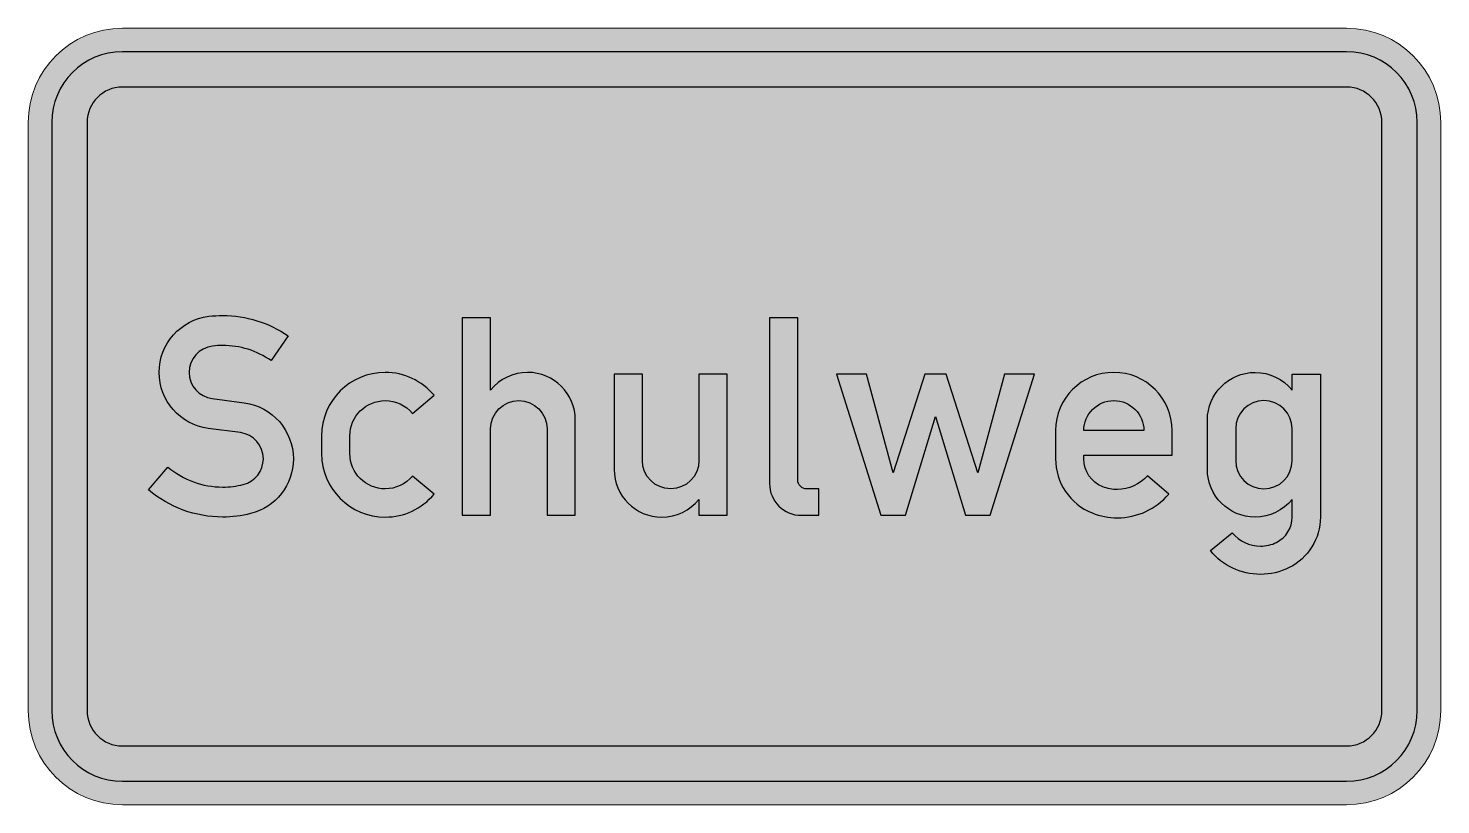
# Model space of a CAD drawing. Header units: centimetres. Extents: x 0 to 60, y 0 to 33.
import ezdxf

# ---------------------------------------------------------------- set-up
doc = ezdxf.new("R2010")
doc.units = ezdxf.units.CM
doc.header["$MEASUREMENT"] = 0
doc.layers.add('Ebene 1', color=7, linetype='Continuous')

msp = doc.modelspace()

# ---------------------------------------------------------------- hatches: boundary and pattern name
at = {"layer": 'Ebene 1', "true_color": 0xfefefe}
h = msp.add_hatch(color=7, dxfattribs=at)
edge = h.paths.add_edge_path()
edge.add_spline(control_points=[(4, 0), (1.78975, 0), (0, 1.78975), (0, 4), (0, 4), (0, 29), (0, 29), (0, 31.21025), (1.78975, 33), (4, 33), (4, 33), (56, 33), (56, 33), (58.21025, 33), (60, 31.21025), (60, 29), (60, 29), (60, 4), (60, 4), (60, 1.78975), (58.21025, 0), (56, 0), (56, 0), (4, 0), (4, 0)], knot_values=[0, 0, 0, 0, 0.125, 0.125, 0.125, 0.25, 0.25, 0.25, 0.375, 0.375, 0.375, 0.5, 0.5, 0.5, 0.625, 0.625, 0.625, 0.75, 0.75, 0.75, 0.875, 0.875, 0.875, 1, 1, 1, 1], degree=3, periodic=1)
at = {"layer": 'Ebene 1', "true_color": 0x2b2a29}
h = msp.add_hatch(color=250, dxfattribs=at)
edge = h.paths.add_edge_path()
edge.add_spline(control_points=[(4, 1), (2.34231, 1), (1, 2.34231), (1, 4), (1, 4), (1, 29), (1, 29), (1, 30.65769), (2.34231, 32), (4, 32), (4, 32), (56, 32), (56, 32), (57.65769, 32), (59, 30.65769), (59, 29), (59, 29), (59, 4), (59, 4), (59, 2.34231), (57.65769, 1), (56, 1), (56, 1), (4, 1), (4, 1)], knot_values=[0, 0, 0, 0, 0.125, 0.125, 0.125, 0.25, 0.25, 0.25, 0.375, 0.375, 0.375, 0.5, 0.5, 0.5, 0.625, 0.625, 0.625, 0.75, 0.75, 0.75, 0.875, 0.875, 0.875, 1, 1, 1, 1], degree=3, periodic=1)
at = {"layer": 'Ebene 1', "true_color": 0xfefefe}
h = msp.add_hatch(color=7, dxfattribs=at)
edge = h.paths.add_edge_path()
edge.add_spline(control_points=[(4, 2.5), (3.17116, 2.5), (2.5, 3.17116), (2.5, 4), (2.5, 4), (2.5, 29), (2.5, 29), (2.5, 29.82884), (3.17116, 30.5), (4, 30.5), (4, 30.5), (56, 30.5), (56, 30.5), (56.82884, 30.5), (57.5, 29.82884), (57.5, 29), (57.5, 29), (57.5, 4), (57.5, 4), (57.5, 3.17116), (56.82884, 2.5), (56, 2.5), (56, 2.5), (4, 2.5), (4, 2.5)], knot_values=[0, 0, 0, 0, 0.125, 0.125, 0.125, 0.25, 0.25, 0.25, 0.375, 0.375, 0.375, 0.5, 0.5, 0.5, 0.625, 0.625, 0.625, 0.75, 0.75, 0.75, 0.875, 0.875, 0.875, 1, 1, 1, 1], degree=3, periodic=1)
at = {"layer": 'Ebene 1', "true_color": 0x2b2a29}
h = msp.add_hatch(color=250, dxfattribs=at)
edge = h.paths.add_edge_path()
edge.add_spline(control_points=[(7.81367, 17.25972), (7.25434, 17.33381), (6.8364, 17.81076), (6.8364, 18.37499), (6.8364, 18.94395), (7.26119, 19.42335), (7.82603, 19.49181), (7.9705, 19.50932), (8.11587, 19.5181), (8.2614, 19.5181), (8.99421, 19.5181), (9.70975, 19.29558), (10.31332, 18.87998), (10.31332, 18.87998), (11.0364, 19.93011), (11.0364, 19.93011), (10.22014, 20.49216), (9.25245, 20.7931), (8.2614, 20.7931), (8.06459, 20.7931), (7.86799, 20.78123), (7.67261, 20.75754), (6.46763, 20.61149), (5.5614, 19.58877), (5.5614, 18.37499), (5.56139, 17.17131), (6.453, 16.15382), (7.64625, 15.99576), (7.64625, 15.99576), (9.00912, 15.81524), (9.00912, 15.81524), (9.56846, 15.74115), (9.9864, 15.2642), (9.9864, 14.69998), (9.9864, 14.18376), (9.63506, 13.73378), (9.13424, 13.60857), (8.84878, 13.53721), (8.55565, 13.50113), (8.26139, 13.50113), (7.4096, 13.50113), (6.58542, 13.80325), (5.93543, 14.35377), (5.93543, 14.35377), (5.1114, 13.38085), (5.1114, 13.38085), (5.99166, 12.63529), (7.10783, 12.22614), (8.26139, 12.22613), (8.65989, 12.22613), (9.05688, 12.275), (9.44347, 12.37164), (10.51188, 12.63874), (11.2614, 13.5987), (11.2614, 14.69998), (11.2614, 15.90366), (10.36979, 16.92115), (9.17654, 17.07921), (9.17654, 17.07921), (7.81367, 17.25972), (7.81367, 17.25972)], knot_values=[0, 0, 0, 0, 0.05, 0.05, 0.05, 0.1, 0.1, 0.1, 0.15, 0.15, 0.15, 0.2, 0.2, 0.2, 0.25, 0.25, 0.25, 0.3, 0.3, 0.3, 0.35, 0.35, 0.35, 0.4, 0.4, 0.4, 0.45, 0.45, 0.45, 0.5, 0.5, 0.5, 0.55, 0.55, 0.55, 0.6, 0.6, 0.6, 0.65, 0.65, 0.65, 0.7, 0.7, 0.7, 0.75, 0.75, 0.75, 0.8, 0.8, 0.8, 0.85, 0.85, 0.85, 0.9, 0.9, 0.9, 0.95, 0.95, 0.95, 1, 1, 1, 1], degree=3, periodic=1)
h = msp.add_hatch(color=250, dxfattribs=at)
edge = h.paths.add_edge_path()
edge.add_spline(control_points=[(19.6385, 20.69999), (19.6385, 20.69999), (19.6385, 17.62278), (19.6385, 17.62278), (20.02295, 18.09851), (20.60184, 18.37499), (21.2135, 18.37499), (22.33187, 18.37499), (23.2385, 17.46836), (23.2385, 16.34999), (23.2385, 16.34999), (23.2385, 12.29999), (23.2385, 12.29999), (23.2385, 12.29999), (22.0385, 12.29999), (22.0385, 12.29999), (22.0385, 12.29999), (22.0385, 15.97499), (22.0385, 15.97499), (22.0385, 16.63773), (21.50124, 17.17499), (20.8385, 17.17499), (20.17576, 17.17499), (19.6385, 16.63773), (19.6385, 15.97499), (19.6385, 15.97499), (19.6385, 12.29999), (19.6385, 12.29999), (19.6385, 12.29999), (18.4385, 12.29999), (18.4385, 12.29999), (18.4385, 12.29999), (18.4385, 20.69999), (18.4385, 20.69999), (18.4385, 20.69999), (19.6385, 20.69999), (19.6385, 20.69999)], knot_values=[0, 0, 0, 0, 0.08333333, 0.08333333, 0.08333333, 0.16666667, 0.16666667, 0.16666667, 0.25, 0.25, 0.25, 0.33333333, 0.33333333, 0.33333333, 0.41666667, 0.41666667, 0.41666667, 0.5, 0.5, 0.5, 0.58333333, 0.58333333, 0.58333333, 0.66666667, 0.66666667, 0.66666667, 0.75, 0.75, 0.75, 0.83333333, 0.83333333, 0.83333333, 0.91666667, 0.91666667, 0.91666667, 1, 1, 1, 1], degree=3, periodic=1)
h = msp.add_hatch(color=250, dxfattribs=at)
edge = h.paths.add_edge_path()
edge.add_spline(control_points=[(32.8385, 12.29999), (32.09291, 12.29999), (31.4885, 12.9044), (31.4885, 13.64999), (31.4885, 13.64999), (31.4885, 20.69999), (31.4885, 20.69999), (31.4885, 20.69999), (32.6885, 20.69999), (32.6885, 20.69999), (32.6885, 20.69999), (32.6885, 13.79999), (32.6885, 13.79999), (32.6885, 13.59288), (32.85639, 13.42499), (33.0635, 13.42499), (33.0635, 13.42499), (33.5885, 13.42499), (33.5885, 13.42499), (33.5885, 13.42499), (33.5885, 12.29999), (33.5885, 12.29999), (33.5885, 12.29999), (32.8385, 12.29999), (32.8385, 12.29999)], knot_values=[0, 0, 0, 0, 0.125, 0.125, 0.125, 0.25, 0.25, 0.25, 0.375, 0.375, 0.375, 0.5, 0.5, 0.5, 0.625, 0.625, 0.625, 0.75, 0.75, 0.75, 0.875, 0.875, 0.875, 1, 1, 1, 1], degree=3, periodic=1)
h = msp.add_hatch(color=250, dxfattribs=at)
edge = h.paths.add_edge_path()
edge.add_spline(control_points=[(12.4614, 15.67499), (12.4614, 17.16615), (13.67023, 18.37499), (15.1614, 18.37499), (15.9643, 18.37499), (16.72554, 18.01765), (17.2385, 17.39998), (17.2385, 17.39998), (16.31534, 16.63332), (16.31534, 16.63332), (16.03037, 16.97647), (15.60745, 17.17499), (15.1614, 17.17499), (14.33297, 17.17499), (13.6614, 16.50341), (13.6614, 15.67499), (13.6614, 15.67499), (13.6614, 14.92499), (13.6614, 14.92499), (13.66139, 14.09656), (14.33297, 13.42499), (15.16139, 13.42499), (15.60745, 13.42499), (16.03037, 13.6235), (16.31534, 13.96665), (16.31534, 13.96665), (17.23847, 13.19999), (17.23847, 13.19999), (16.72554, 12.58232), (15.9643, 12.22499), (15.16139, 12.22499), (13.67023, 12.225), (12.4614, 13.43381), (12.4614, 14.92498), (12.4614, 14.92498), (12.4614, 15.67499), (12.4614, 15.67499)], knot_values=[0, 0, 0, 0, 0.08333333, 0.08333333, 0.08333333, 0.16666667, 0.16666667, 0.16666667, 0.25, 0.25, 0.25, 0.33333333, 0.33333333, 0.33333333, 0.41666667, 0.41666667, 0.41666667, 0.5, 0.5, 0.5, 0.58333333, 0.58333333, 0.58333333, 0.66666667, 0.66666667, 0.66666667, 0.75, 0.75, 0.75, 0.83333333, 0.83333333, 0.83333333, 0.91666667, 0.91666667, 0.91666667, 1, 1, 1, 1], degree=3, periodic=1)
h = msp.add_hatch(color=250, dxfattribs=at)
edge = h.paths.add_edge_path()
edge.add_spline(control_points=[(28.4885, 12.97719), (28.10404, 12.50145), (27.52516, 12.22499), (26.9135, 12.22499), (25.79513, 12.225), (24.8885, 13.13161), (24.8885, 14.24999), (24.8885, 14.24999), (24.8885, 18.29999), (24.8885, 18.29999), (24.8885, 18.29999), (26.0885, 18.29999), (26.0885, 18.29999), (26.0885, 18.29999), (26.0885, 14.62499), (26.0885, 14.62499), (26.0885, 13.96224), (26.62576, 13.42499), (27.2885, 13.42499), (27.95124, 13.42499), (28.4885, 13.96224), (28.4885, 14.62498), (28.4885, 14.62498), (28.4885, 18.29999), (28.4885, 18.29999), (28.4885, 18.29999), (29.6885, 18.29999), (29.6885, 18.29999), (29.6885, 18.29999), (29.6885, 12.29999), (29.6885, 12.29999), (29.6885, 12.29999), (28.4885, 12.29999), (28.4885, 12.29999), (28.4885, 12.29999), (28.4885, 12.97719), (28.4885, 12.97719)], knot_values=[0, 0, 0, 0, 0.08333333, 0.08333333, 0.08333333, 0.16666667, 0.16666667, 0.16666667, 0.25, 0.25, 0.25, 0.33333333, 0.33333333, 0.33333333, 0.41666667, 0.41666667, 0.41666667, 0.5, 0.5, 0.5, 0.58333333, 0.58333333, 0.58333333, 0.66666667, 0.66666667, 0.66666667, 0.75, 0.75, 0.75, 0.83333333, 0.83333333, 0.83333333, 0.91666667, 0.91666667, 0.91666667, 1, 1, 1, 1], degree=3, periodic=1)
h = msp.add_hatch(color=250, dxfattribs=at)
edge = h.paths.add_edge_path()
edge.add_spline(control_points=[(34.3385, 18.29999), (34.3385, 18.29999), (35.6135, 18.29999), (35.6135, 18.29999), (35.6135, 18.29999), (36.7385, 14.09999), (36.7385, 14.09999), (36.7385, 14.09999), (38.0885, 18.29999), (38.0885, 18.29999), (38.0885, 18.29999), (38.9885, 18.29999), (38.9885, 18.29999), (38.9885, 18.29999), (40.3385, 14.09999), (40.3385, 14.09999), (40.3385, 14.09999), (41.4635, 18.29999), (41.4635, 18.29999), (41.4635, 18.29999), (42.7385, 18.29999), (42.7385, 18.29999), (42.7385, 18.29999), (40.8635, 12.29999), (40.8635, 12.29999), (40.8635, 12.29999), (39.8135, 12.29999), (39.8135, 12.29999), (39.8135, 12.29999), (38.5385, 16.49999), (38.5385, 16.49999), (38.5385, 16.49999), (37.2635, 12.29999), (37.2635, 12.29999), (37.2635, 12.29999), (36.2135, 12.29999), (36.2135, 12.29999), (36.2135, 12.29999), (34.3385, 18.29999), (34.3385, 18.29999)], knot_values=[0, 0, 0, 0, 0.07692308, 0.07692308, 0.07692308, 0.15384615, 0.15384615, 0.15384615, 0.23076923, 0.23076923, 0.23076923, 0.30769231, 0.30769231, 0.30769231, 0.38461538, 0.38461538, 0.38461538, 0.46153846, 0.46153846, 0.46153846, 0.53846154, 0.53846154, 0.53846154, 0.61538462, 0.61538462, 0.61538462, 0.69230769, 0.69230769, 0.69230769, 0.76923077, 0.76923077, 0.76923077, 0.84615385, 0.84615385, 0.84615385, 0.92307692, 0.92307692, 0.92307692, 1, 1, 1, 1], degree=3, periodic=1)
h = msp.add_hatch(color=250, dxfattribs=at)
edge = h.paths.add_edge_path()
edge.add_spline(control_points=[(45.63998, 13.51617), (45.83829, 13.43685), (46.04991, 13.3961), (46.2635, 13.3961), (46.75322, 13.3961), (47.21853, 13.60992), (47.53748, 13.98153), (47.53748, 13.98153), (48.44807, 13.19998), (48.44807, 13.19998), (47.90115, 12.56275), (47.10326, 12.1961), (46.2635, 12.1961), (45.89725, 12.19611), (45.53436, 12.26598), (45.19431, 12.402), (44.25465, 12.77787), (43.6385, 13.68795), (43.6385, 14.69999), (43.6385, 14.69999), (43.6385, 15.89999), (43.6385, 15.89999), (43.6385, 17.26689), (44.74659, 18.37499), (46.1135, 18.37499), (47.48041, 18.37499), (48.5885, 17.26689), (48.5885, 15.89999), (48.5885, 15.89999), (48.5885, 14.84999), (48.5885, 14.84999), (48.5885, 14.84999), (44.8385, 14.84999), (44.8385, 14.84999), (44.8385, 14.84999), (44.8385, 14.69999), (44.8385, 14.69999), (44.8385, 14.17863), (45.15591, 13.7098), (45.63998, 13.51617)], knot_values=[0, 0, 0, 0, 0.07692308, 0.07692308, 0.07692308, 0.15384615, 0.15384615, 0.15384615, 0.23076923, 0.23076923, 0.23076923, 0.30769231, 0.30769231, 0.30769231, 0.38461538, 0.38461538, 0.38461538, 0.46153846, 0.46153846, 0.46153846, 0.53846154, 0.53846154, 0.53846154, 0.61538462, 0.61538462, 0.61538462, 0.69230769, 0.69230769, 0.69230769, 0.76923077, 0.76923077, 0.76923077, 0.84615385, 0.84615385, 0.84615385, 0.92307692, 0.92307692, 0.92307692, 1, 1, 1, 1], degree=3, periodic=1)
h = msp.add_hatch(color=250, dxfattribs=at)
edge = h.paths.add_edge_path()
edge.add_spline(control_points=[(52.3385, 9.78958), (52.76316, 9.78958), (53.18198, 9.88845), (53.56181, 10.07837), (54.3749, 10.4849), (54.8885, 11.31593), (54.8885, 12.22499), (54.8885, 12.22499), (54.8885, 18.29999), (54.8885, 18.29999), (54.8885, 18.29999), (53.6885, 18.29999), (53.6885, 18.29999), (53.6885, 18.29999), (53.6885, 17.62277), (53.6885, 17.62277), (53.30405, 18.09851), (52.72516, 18.37499), (52.1135, 18.37499), (50.99513, 18.37499), (50.0885, 17.46836), (50.0885, 16.34999), (50.0885, 16.34999), (50.0885, 14.24999), (50.0885, 14.24999), (50.0885, 13.13161), (50.99513, 12.22499), (52.1135, 12.22499), (52.72516, 12.22499), (53.30405, 12.50145), (53.6885, 12.97719), (53.6885, 12.97719), (53.6885, 12.22499), (53.6885, 12.22499), (53.6885, 11.77046), (53.4317, 11.35495), (53.02516, 11.15168), (52.81196, 11.04508), (52.57687, 10.98958), (52.3385, 10.98958), (51.87616, 10.98958), (51.43844, 11.19791), (51.14688, 11.55674), (51.14688, 11.55674), (50.21557, 10.79999), (50.21557, 10.79999), (50.735, 10.16074), (51.51482, 9.78958), (52.3385, 9.78958)], knot_values=[0, 0, 0, 0, 0.0625, 0.0625, 0.0625, 0.125, 0.125, 0.125, 0.1875, 0.1875, 0.1875, 0.25, 0.25, 0.25, 0.3125, 0.3125, 0.3125, 0.375, 0.375, 0.375, 0.4375, 0.4375, 0.4375, 0.5, 0.5, 0.5, 0.5625, 0.5625, 0.5625, 0.625, 0.625, 0.625, 0.6875, 0.6875, 0.6875, 0.75, 0.75, 0.75, 0.8125, 0.8125, 0.8125, 0.875, 0.875, 0.875, 0.9375, 0.9375, 0.9375, 1, 1, 1, 1], degree=3, periodic=1)
h = msp.add_hatch(color=250, dxfattribs=at)
edge = h.paths.add_edge_path()
edge.add_spline(control_points=[(46.1135, 17.17499), (45.40933, 17.17499), (44.8385, 16.60415), (44.8385, 15.89999), (44.8385, 15.89999), (47.3885, 15.89999), (47.3885, 15.89999), (47.3885, 16.60415), (46.81766, 17.17499), (46.1135, 17.17499)], knot_values=[0, 0, 0, 0, 0.33333333, 0.33333333, 0.33333333, 0.66666667, 0.66666667, 0.66666667, 1, 1, 1, 1], degree=3, periodic=1)
h = msp.add_hatch(color=250, dxfattribs=at)
edge = h.paths.add_edge_path()
edge.add_spline(control_points=[(51.2885, 15.97499), (51.2885, 16.63772), (51.82576, 17.17499), (52.4885, 17.17499), (53.15124, 17.17499), (53.6885, 16.63772), (53.6885, 15.97499), (53.6885, 15.97499), (53.6885, 14.62499), (53.6885, 14.62499), (53.6885, 13.96224), (53.15124, 13.42499), (52.4885, 13.42499), (51.82576, 13.42499), (51.2885, 13.96224), (51.2885, 14.62499), (51.2885, 14.62499), (51.2885, 15.97499), (51.2885, 15.97499)], knot_values=[0, 0, 0, 0, 0.16666667, 0.16666667, 0.16666667, 0.33333333, 0.33333333, 0.33333333, 0.5, 0.5, 0.5, 0.66666667, 0.66666667, 0.66666667, 0.83333333, 0.83333333, 0.83333333, 1, 1, 1, 1], degree=3, periodic=1)

# ---------------------------------------------------------------- linework, layer by layer
at = {"layer": 'Ebene 1', "color": 250, "lineweight": 0}
msp.add_open_spline([(4, 0), (1.78975, 0), (0, 1.78975), (0, 4), (0, 4), (0, 29), (0, 29), (0, 31.21025), (1.78975, 33), (4, 33), (4, 33), (56, 33), (56, 33), (58.21025, 33), (60, 31.21025), (60, 29), (60, 29), (60, 4), (60, 4), (60, 1.78975), (58.21025, 0), (56, 0), (56, 0), (4, 0), (4, 0)], degree=3, knots=[0, 0, 0, 0, 0.125, 0.125, 0.125, 0.25, 0.25, 0.25, 0.375, 0.375, 0.375, 0.5, 0.5, 0.5, 0.625, 0.625, 0.625, 0.75, 0.75, 0.75, 0.875, 0.875, 0.875, 1, 1, 1, 1], dxfattribs=at)
at = {"layer": 'Ebene 1', "color": 250}
for points, knots in [([(4, 1), (2.34231, 1), (1, 2.34231), (1, 4), (1, 4), (1, 29), (1, 29), (1, 30.65769), (2.34231, 32), (4, 32), (4, 32), (56, 32), (56, 32), (57.65769, 32), (59, 30.65769), (59, 29), (59, 29), (59, 4), (59, 4), (59, 2.34231), (57.65769, 1), (56, 1), (56, 1), (4, 1), (4, 1)], [0, 0, 0, 0, 0.125, 0.125, 0.125, 0.25, 0.25, 0.25, 0.375, 0.375, 0.375, 0.5, 0.5, 0.5, 0.625, 0.625, 0.625, 0.75, 0.75, 0.75, 0.875, 0.875, 0.875, 1, 1, 1, 1]), ([(7.81367, 17.25972), (7.25434, 17.33381), (6.8364, 17.81076), (6.8364, 18.37499), (6.8364, 18.94395), (7.26119, 19.42335), (7.82603, 19.49181), (7.9705, 19.50932), (8.11587, 19.5181), (8.2614, 19.5181), (8.99421, 19.5181), (9.70975, 19.29558), (10.31332, 18.87998), (10.31332, 18.87998), (11.0364, 19.93011), (11.0364, 19.93011), (10.22014, 20.49216), (9.25245, 20.7931), (8.2614, 20.7931), (8.06459, 20.7931), (7.86799, 20.78123), (7.67261, 20.75754), (6.46763, 20.61149), (5.5614, 19.58877), (5.5614, 18.37499), (5.56139, 17.17131), (6.453, 16.15382), (7.64625, 15.99576), (7.64625, 15.99576), (9.00912, 15.81524), (9.00912, 15.81524), (9.56846, 15.74115), (9.9864, 15.2642), (9.9864, 14.69998), (9.9864, 14.18376), (9.63506, 13.73378), (9.13424, 13.60857), (8.84878, 13.53721), (8.55565, 13.50113), (8.26139, 13.50113), (7.4096, 13.50113), (6.58542, 13.80325), (5.93543, 14.35377), (5.93543, 14.35377), (5.1114, 13.38085), (5.1114, 13.38085), (5.99166, 12.63529), (7.10783, 12.22614), (8.26139, 12.22613), (8.65989, 12.22613), (9.05688, 12.275), (9.44347, 12.37164), (10.51188, 12.63874), (11.2614, 13.5987), (11.2614, 14.69998), (11.2614, 15.90366), (10.36979, 16.92115), (9.17654, 17.07921), (9.17654, 17.07921), (7.81367, 17.25972), (7.81367, 17.25972)], [0, 0, 0, 0, 0.05, 0.05, 0.05, 0.1, 0.1, 0.1, 0.15, 0.15, 0.15, 0.2, 0.2, 0.2, 0.25, 0.25, 0.25, 0.3, 0.3, 0.3, 0.35, 0.35, 0.35, 0.4, 0.4, 0.4, 0.45, 0.45, 0.45, 0.5, 0.5, 0.5, 0.55, 0.55, 0.55, 0.6, 0.6, 0.6, 0.65, 0.65, 0.65, 0.7, 0.7, 0.7, 0.75, 0.75, 0.75, 0.8, 0.8, 0.8, 0.85, 0.85, 0.85, 0.9, 0.9, 0.9, 0.95, 0.95, 0.95, 1, 1, 1, 1]), ([(19.6385, 20.69999), (19.6385, 20.69999), (19.6385, 17.62278), (19.6385, 17.62278), (20.02295, 18.09851), (20.60184, 18.37499), (21.2135, 18.37499), (22.33187, 18.37499), (23.2385, 17.46836), (23.2385, 16.34999), (23.2385, 16.34999), (23.2385, 12.29999), (23.2385, 12.29999), (23.2385, 12.29999), (22.0385, 12.29999), (22.0385, 12.29999), (22.0385, 12.29999), (22.0385, 15.97499), (22.0385, 15.97499), (22.0385, 16.63773), (21.50124, 17.17499), (20.8385, 17.17499), (20.17576, 17.17499), (19.6385, 16.63773), (19.6385, 15.97499), (19.6385, 15.97499), (19.6385, 12.29999), (19.6385, 12.29999), (19.6385, 12.29999), (18.4385, 12.29999), (18.4385, 12.29999), (18.4385, 12.29999), (18.4385, 20.69999), (18.4385, 20.69999), (18.4385, 20.69999), (19.6385, 20.69999), (19.6385, 20.69999)], [0, 0, 0, 0, 0.08333333, 0.08333333, 0.08333333, 0.16666667, 0.16666667, 0.16666667, 0.25, 0.25, 0.25, 0.33333333, 0.33333333, 0.33333333, 0.41666667, 0.41666667, 0.41666667, 0.5, 0.5, 0.5, 0.58333333, 0.58333333, 0.58333333, 0.66666667, 0.66666667, 0.66666667, 0.75, 0.75, 0.75, 0.83333333, 0.83333333, 0.83333333, 0.91666667, 0.91666667, 0.91666667, 1, 1, 1, 1]), ([(32.8385, 12.29999), (32.09291, 12.29999), (31.4885, 12.9044), (31.4885, 13.64999), (31.4885, 13.64999), (31.4885, 20.69999), (31.4885, 20.69999), (31.4885, 20.69999), (32.6885, 20.69999), (32.6885, 20.69999), (32.6885, 20.69999), (32.6885, 13.79999), (32.6885, 13.79999), (32.6885, 13.59288), (32.85639, 13.42499), (33.0635, 13.42499), (33.0635, 13.42499), (33.5885, 13.42499), (33.5885, 13.42499), (33.5885, 13.42499), (33.5885, 12.29999), (33.5885, 12.29999), (33.5885, 12.29999), (32.8385, 12.29999), (32.8385, 12.29999)], [0, 0, 0, 0, 0.125, 0.125, 0.125, 0.25, 0.25, 0.25, 0.375, 0.375, 0.375, 0.5, 0.5, 0.5, 0.625, 0.625, 0.625, 0.75, 0.75, 0.75, 0.875, 0.875, 0.875, 1, 1, 1, 1]), ([(12.4614, 15.67499), (12.4614, 17.16615), (13.67023, 18.37499), (15.1614, 18.37499), (15.9643, 18.37499), (16.72554, 18.01765), (17.2385, 17.39998), (17.2385, 17.39998), (16.31534, 16.63332), (16.31534, 16.63332), (16.03037, 16.97647), (15.60745, 17.17499), (15.1614, 17.17499), (14.33297, 17.17499), (13.6614, 16.50341), (13.6614, 15.67499), (13.6614, 15.67499), (13.6614, 14.92499), (13.6614, 14.92499), (13.66139, 14.09656), (14.33297, 13.42499), (15.16139, 13.42499), (15.60745, 13.42499), (16.03037, 13.6235), (16.31534, 13.96665), (16.31534, 13.96665), (17.23847, 13.19999), (17.23847, 13.19999), (16.72554, 12.58232), (15.9643, 12.22499), (15.16139, 12.22499), (13.67023, 12.225), (12.4614, 13.43381), (12.4614, 14.92498), (12.4614, 14.92498), (12.4614, 15.67499), (12.4614, 15.67499)], [0, 0, 0, 0, 0.08333333, 0.08333333, 0.08333333, 0.16666667, 0.16666667, 0.16666667, 0.25, 0.25, 0.25, 0.33333333, 0.33333333, 0.33333333, 0.41666667, 0.41666667, 0.41666667, 0.5, 0.5, 0.5, 0.58333333, 0.58333333, 0.58333333, 0.66666667, 0.66666667, 0.66666667, 0.75, 0.75, 0.75, 0.83333333, 0.83333333, 0.83333333, 0.91666667, 0.91666667, 0.91666667, 1, 1, 1, 1]), ([(28.4885, 12.97719), (28.10404, 12.50145), (27.52516, 12.22499), (26.9135, 12.22499), (25.79513, 12.225), (24.8885, 13.13161), (24.8885, 14.24999), (24.8885, 14.24999), (24.8885, 18.29999), (24.8885, 18.29999), (24.8885, 18.29999), (26.0885, 18.29999), (26.0885, 18.29999), (26.0885, 18.29999), (26.0885, 14.62499), (26.0885, 14.62499), (26.0885, 13.96224), (26.62576, 13.42499), (27.2885, 13.42499), (27.95124, 13.42499), (28.4885, 13.96224), (28.4885, 14.62498), (28.4885, 14.62498), (28.4885, 18.29999), (28.4885, 18.29999), (28.4885, 18.29999), (29.6885, 18.29999), (29.6885, 18.29999), (29.6885, 18.29999), (29.6885, 12.29999), (29.6885, 12.29999), (29.6885, 12.29999), (28.4885, 12.29999), (28.4885, 12.29999), (28.4885, 12.29999), (28.4885, 12.97719), (28.4885, 12.97719)], [0, 0, 0, 0, 0.08333333, 0.08333333, 0.08333333, 0.16666667, 0.16666667, 0.16666667, 0.25, 0.25, 0.25, 0.33333333, 0.33333333, 0.33333333, 0.41666667, 0.41666667, 0.41666667, 0.5, 0.5, 0.5, 0.58333333, 0.58333333, 0.58333333, 0.66666667, 0.66666667, 0.66666667, 0.75, 0.75, 0.75, 0.83333333, 0.83333333, 0.83333333, 0.91666667, 0.91666667, 0.91666667, 1, 1, 1, 1]), ([(34.3385, 18.29999), (34.3385, 18.29999), (35.6135, 18.29999), (35.6135, 18.29999), (35.6135, 18.29999), (36.7385, 14.09999), (36.7385, 14.09999), (36.7385, 14.09999), (38.0885, 18.29999), (38.0885, 18.29999), (38.0885, 18.29999), (38.9885, 18.29999), (38.9885, 18.29999), (38.9885, 18.29999), (40.3385, 14.09999), (40.3385, 14.09999), (40.3385, 14.09999), (41.4635, 18.29999), (41.4635, 18.29999), (41.4635, 18.29999), (42.7385, 18.29999), (42.7385, 18.29999), (42.7385, 18.29999), (40.8635, 12.29999), (40.8635, 12.29999), (40.8635, 12.29999), (39.8135, 12.29999), (39.8135, 12.29999), (39.8135, 12.29999), (38.5385, 16.49999), (38.5385, 16.49999), (38.5385, 16.49999), (37.2635, 12.29999), (37.2635, 12.29999), (37.2635, 12.29999), (36.2135, 12.29999), (36.2135, 12.29999), (36.2135, 12.29999), (34.3385, 18.29999), (34.3385, 18.29999)], [0, 0, 0, 0, 0.07692308, 0.07692308, 0.07692308, 0.15384615, 0.15384615, 0.15384615, 0.23076923, 0.23076923, 0.23076923, 0.30769231, 0.30769231, 0.30769231, 0.38461538, 0.38461538, 0.38461538, 0.46153846, 0.46153846, 0.46153846, 0.53846154, 0.53846154, 0.53846154, 0.61538462, 0.61538462, 0.61538462, 0.69230769, 0.69230769, 0.69230769, 0.76923077, 0.76923077, 0.76923077, 0.84615385, 0.84615385, 0.84615385, 0.92307692, 0.92307692, 0.92307692, 1, 1, 1, 1]), ([(45.63998, 13.51617), (45.83829, 13.43685), (46.04991, 13.3961), (46.2635, 13.3961), (46.75322, 13.3961), (47.21853, 13.60992), (47.53748, 13.98153), (47.53748, 13.98153), (48.44807, 13.19998), (48.44807, 13.19998), (47.90115, 12.56275), (47.10326, 12.1961), (46.2635, 12.1961), (45.89725, 12.19611), (45.53436, 12.26598), (45.19431, 12.402), (44.25465, 12.77787), (43.6385, 13.68795), (43.6385, 14.69999), (43.6385, 14.69999), (43.6385, 15.89999), (43.6385, 15.89999), (43.6385, 17.26689), (44.74659, 18.37499), (46.1135, 18.37499), (47.48041, 18.37499), (48.5885, 17.26689), (48.5885, 15.89999), (48.5885, 15.89999), (48.5885, 14.84999), (48.5885, 14.84999), (48.5885, 14.84999), (44.8385, 14.84999), (44.8385, 14.84999), (44.8385, 14.84999), (44.8385, 14.69999), (44.8385, 14.69999), (44.8385, 14.17863), (45.15591, 13.7098), (45.63998, 13.51617)], [0, 0, 0, 0, 0.07692308, 0.07692308, 0.07692308, 0.15384615, 0.15384615, 0.15384615, 0.23076923, 0.23076923, 0.23076923, 0.30769231, 0.30769231, 0.30769231, 0.38461538, 0.38461538, 0.38461538, 0.46153846, 0.46153846, 0.46153846, 0.53846154, 0.53846154, 0.53846154, 0.61538462, 0.61538462, 0.61538462, 0.69230769, 0.69230769, 0.69230769, 0.76923077, 0.76923077, 0.76923077, 0.84615385, 0.84615385, 0.84615385, 0.92307692, 0.92307692, 0.92307692, 1, 1, 1, 1]), ([(52.3385, 9.78958), (52.76316, 9.78958), (53.18198, 9.88845), (53.56181, 10.07837), (54.3749, 10.4849), (54.8885, 11.31593), (54.8885, 12.22499), (54.8885, 12.22499), (54.8885, 18.29999), (54.8885, 18.29999), (54.8885, 18.29999), (53.6885, 18.29999), (53.6885, 18.29999), (53.6885, 18.29999), (53.6885, 17.62277), (53.6885, 17.62277), (53.30405, 18.09851), (52.72516, 18.37499), (52.1135, 18.37499), (50.99513, 18.37499), (50.0885, 17.46836), (50.0885, 16.34999), (50.0885, 16.34999), (50.0885, 14.24999), (50.0885, 14.24999), (50.0885, 13.13161), (50.99513, 12.22499), (52.1135, 12.22499), (52.72516, 12.22499), (53.30405, 12.50145), (53.6885, 12.97719), (53.6885, 12.97719), (53.6885, 12.22499), (53.6885, 12.22499), (53.6885, 11.77046), (53.4317, 11.35495), (53.02516, 11.15168), (52.81196, 11.04508), (52.57687, 10.98958), (52.3385, 10.98958), (51.87616, 10.98958), (51.43844, 11.19791), (51.14688, 11.55674), (51.14688, 11.55674), (50.21557, 10.79999), (50.21557, 10.79999), (50.735, 10.16074), (51.51482, 9.78958), (52.3385, 9.78958)], [0, 0, 0, 0, 0.0625, 0.0625, 0.0625, 0.125, 0.125, 0.125, 0.1875, 0.1875, 0.1875, 0.25, 0.25, 0.25, 0.3125, 0.3125, 0.3125, 0.375, 0.375, 0.375, 0.4375, 0.4375, 0.4375, 0.5, 0.5, 0.5, 0.5625, 0.5625, 0.5625, 0.625, 0.625, 0.625, 0.6875, 0.6875, 0.6875, 0.75, 0.75, 0.75, 0.8125, 0.8125, 0.8125, 0.875, 0.875, 0.875, 0.9375, 0.9375, 0.9375, 1, 1, 1, 1]), ([(46.1135, 17.17499), (45.40933, 17.17499), (44.8385, 16.60415), (44.8385, 15.89999), (44.8385, 15.89999), (47.3885, 15.89999), (47.3885, 15.89999), (47.3885, 16.60415), (46.81766, 17.17499), (46.1135, 17.17499)], [0, 0, 0, 0, 0.33333333, 0.33333333, 0.33333333, 0.66666667, 0.66666667, 0.66666667, 1, 1, 1, 1]), ([(51.2885, 15.97499), (51.2885, 16.63772), (51.82576, 17.17499), (52.4885, 17.17499), (53.15124, 17.17499), (53.6885, 16.63772), (53.6885, 15.97499), (53.6885, 15.97499), (53.6885, 14.62499), (53.6885, 14.62499), (53.6885, 13.96224), (53.15124, 13.42499), (52.4885, 13.42499), (51.82576, 13.42499), (51.2885, 13.96224), (51.2885, 14.62499), (51.2885, 14.62499), (51.2885, 15.97499), (51.2885, 15.97499)], [0, 0, 0, 0, 0.16666667, 0.16666667, 0.16666667, 0.33333333, 0.33333333, 0.33333333, 0.5, 0.5, 0.5, 0.66666667, 0.66666667, 0.66666667, 0.83333333, 0.83333333, 0.83333333, 1, 1, 1, 1])]:
    msp.add_open_spline(points, degree=3, knots=knots, dxfattribs=at)
at = {"layer": 'Ebene 1', "color": 7}
msp.add_open_spline([(4, 2.5), (3.17116, 2.5), (2.5, 3.17116), (2.5, 4), (2.5, 4), (2.5, 29), (2.5, 29), (2.5, 29.82884), (3.17116, 30.5), (4, 30.5), (4, 30.5), (56, 30.5), (56, 30.5), (56.82884, 30.5), (57.5, 29.82884), (57.5, 29), (57.5, 29), (57.5, 4), (57.5, 4), (57.5, 3.17116), (56.82884, 2.5), (56, 2.5), (56, 2.5), (4, 2.5), (4, 2.5)], degree=3, knots=[0, 0, 0, 0, 0.125, 0.125, 0.125, 0.25, 0.25, 0.25, 0.375, 0.375, 0.375, 0.5, 0.5, 0.5, 0.625, 0.625, 0.625, 0.75, 0.75, 0.75, 0.875, 0.875, 0.875, 1, 1, 1, 1], dxfattribs=at)

doc.saveas('drawing.dxf')
